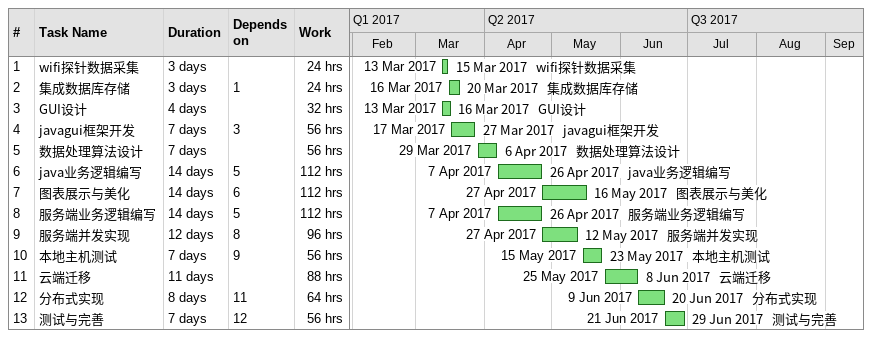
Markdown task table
| ID | Task | Duration | Start | Finish | Predecessors | Resources | Work (h) |
|---|---|---|---|---|---|---|---|
| 1 | wifi探针数据采集 | 3d | 2017-03-13 | 2017-03-15 |  | wifi探针数据采集 | 24 |
| 2 | 集成数据库存储 | 3d | 2017-03-16 | 2017-03-20 | 1 | 集成数据库存储 | 24 |
| 3 | GUI设计 | 4d | 2017-03-13 | 2017-03-16 |  | GUI设计 | 32 |
| 4 | javagui框架开发 | 7d | 2017-03-17 | 2017-03-27 | 3 | javagui框架开发 | 56 |
| 5 | 数据处理算法设计 | 7d | 2017-03-29 | 2017-04-06 |  | 数据处理算法设计 | 56 |
| 6 | java业务逻辑编写 | 14d | 2017-04-07 | 2017-04-26 | 5 | java业务逻辑编写 | 112 |
| 7 | 图表展示与美化 | 14d | 2017-04-27 | 2017-05-16 | 6 | 图表展示与美化 | 112 |
| 8 | 服务端业务逻辑编写 | 14d | 2017-04-07 | 2017-04-26 | 5 | 服务端业务逻辑编写 | 112 |
| 9 | 服务端并发实现 | 12d | 2017-04-27 | 2017-05-12 | 8 | 服务端并发实现 | 96 |
| 10 | 本地主机测试 | 7d | 2017-05-15 | 2017-05-23 | 9 | 本地主机测试 | 56 |
| 11 | 云端迁移 | 11d | 2017-05-25 | 2017-06-08 |  | 云端迁移 | 88 |
| 12 | 分布式实现 | 8d | 2017-06-09 | 2017-06-20 | 11 | 分布式实现 | 64 |
| 13 | 测试与完善 | 7d | 2017-06-21 | 2017-06-29 | 12 | 测试与完善 | 56 |
